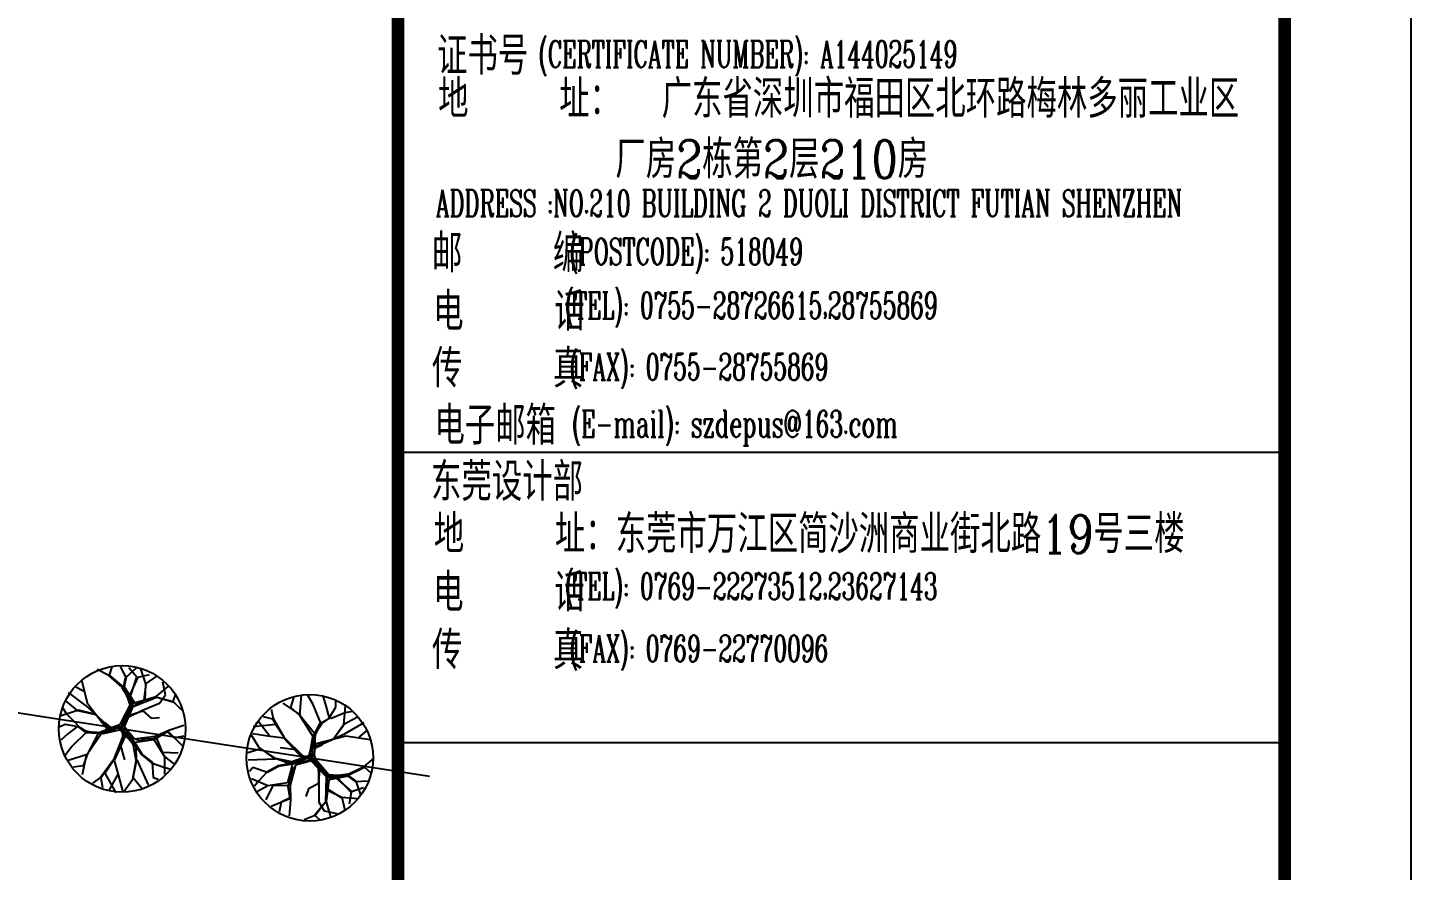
# Model space of a CAD drawing. Extents: x 367348645 to 367600945, y 521264746 to 521442946.
# Drawn here: x 367568174 to 367600945, y 521402423 to 521422381 of the extents above; entities that cross this region are included whole.
import ezdxf

# ---------------------------------------------------------------- set-up
doc = ezdxf.new("R2010")
doc.units = 0
doc.header["$LTSCALE"] = 1000
doc.header["$MEASUREMENT"] = 0
for name, color, linetype in [('0-图框', 4, 'Continuous'), ('PUB_TITLE', 4, 'Continuous'), ('TREE', 74, 'Continuous')]:
    doc.layers.add(name, color=color, linetype=linetype)
doc.styles.add('chc-图签单线文字', font='romanc.shx', dxfattribs={"bigfont": 'hztxt.shx'})

# ---------------------------------------------------------------- blocks, each defined once
blk = doc.blocks.new('$植物$00000094')
for p, q in [((-203, 770, 0), (-390, 970, 0)), ((-176, 850, 0), (-203, 1050, 0)), ((-176, 850, 0), (38, 1064, 0)), ((-42, 970, 0), (-96, 1064, 0)), ((52, 770, 0), (-42, 970, 0)), ((38, 770, 0), (212, 970, 0)), ((212, 970, 0), (172, 1050, 0)), ((199, 556, 0), (359, 997, 0)), ((453, 716, 0), (480, 957, 0)), ((-524, 743, 0), (-671, 837, 0)), ((-524, 583, 0), (-524, 930, 0)), ((-510, 569, 0), (-524, 743, 0)), ((-310, 516, 0), (-203, 770, 0)), ((-256, 516, 0), (-176, 850, 0)), ((65, 556, 0), (38, 770, 0)), ((78, 556, 0), (52, 770, 0)), ((199, 543, 0), (453, 716, 0)), ((225, 569, 0), (493, 743, 0)), ((493, 743, 0), (734, 783, 0)), ((613, 529, 0), (747, 756, 0)), ((-952, 302, 0), (-952, 489, 0)), ((-551, 583, 0), (-791, 703, 0)), ((-310, 489, 0), (-551, 583, 0)), ((-283, 529, 0), (-524, 583, 0)), ((-243, 489, 0), (-310, 516, 0)), ((-29, 275, 0), (-310, 489, 0)), ((-2, 329, 0), (-256, 516, 0)), ((-176, 409, 0), (-243, 489, 0)), ((11, 315, 0), (65, 556, 0)), ((25, 289, 0), (78, 556, 0)), ((52, 315, 0), (225, 569, 0)), ((52, 382, 0), (199, 543, 0)), ((480, 289, 0), (613, 529, 0)), ((613, 503, 0), (894, 583, 0)), ((747, 329, 0), (854, 703, 0)), ((854, 342, 0), (948, 476, 0)), ((-952, 289, 0), (-1059, 235, 0)), ((-805, 35, 0), (-952, 302, 0)), ((-805, 35, 0), (-952, 289, 0)), ((-484, 222, 0), (-591, 315, 0)), ((-122, 382, 0), (-176, 409, 0)), ((-69, 355, 0), (-122, 382, 0)), ((-42, 289, 0), (-69, 355, 0)), ((-56, -5, 0), (-29, 275, 0)), ((-42, 8, 0), (11, 315, 0)), ((0, 2, 0), (52, 315, 0)), ((0, 2, 0), (25, 289, 0)), ((25, 115, 0), (480, 289, 0)), ((38, -45, 0), (52, 382, 0)), ((52, 88, 0), (480, 275, 0)), ((212, 168, 0), (346, 409, 0)), ((480, 275, 0), (854, 342, 0)), ((480, 275, 0), (854, 329, 0)), ((493, 275, 0), (747, 329, 0)), ((854, 329, 0), (1015, 302, 0)), ((-805, 21, 0), (-1072, 48, 0)), ((-938, 115, 0), (-1059, -72, 0)), ((-765, 142, 0), (-938, 115, 0)), ((-403, -139, 0), (-805, 35, 0)), ((-443, -179, 0), (-805, 21, 0)), ((-470, 21, 0), (-765, 142, 0)), ((-470, 35, 0), (-484, 222, 0)), ((-270, -72, 0), (-470, 35, 0)), ((-203, -72, 0), (-470, 21, 0)), ((-42, 8, 0), (-403, -139, 0)), ((92, 115, 0), (-15, -19, 0)), ((-15, 35, 0), (346, -233, 0)), ((-15, 21, 0), (292, -166, 0)), ((-2, -45, 0), (52, 88, 0)), ((734, -126, 0), (1042, 75, 0)), ((-831, -259, 0), (-1059, -219, 0)), ((-631, -72, 0), (-831, -259, 0)), ((-617, -86, 0), (-831, -246, 0)), ((-430, -139, 0), (-617, -86, 0)), ((-470, -166, 0), (-537, -500, 0)), ((-377, -166, 0), (-510, -446, 0)), ((-390, -139, 0), (-497, -460, 0)), ((-417, -152, 0), (-497, -406, 0)), ((-457, -192, 0), (-497, -313, 0)), ((-430, -206, 0), (-497, -500, 0)), ((-350, -152, 0), (-457, -192, 0)), ((-15, -5, 0), (-443, -179, 0)), ((-29, -72, 0), (-430, -206, 0)), ((-42, -32, 0), (-377, -166, 0)), ((-29, -59, 0), (-350, -152, 0)), ((25, -86, 0), (-270, -72, 0)), ((-29, -32, 0), (-203, -72, 0)), ((-56, -5, 0), (292, -192, 0)), ((-15, -59, 0), (185, -192, 0)), ((-2, -86, 0), (359, -246, 0)), ((118, -126, 0), (132, -286, 0)), ((185, -192, 0), (118, -714, 0)), ((132, -126, 0), (159, -714, 0)), ((145, -139, 0), (145, -487, 0)), ((292, -166, 0), (480, -380, 0)), ((292, -192, 0), (466, -393, 0)), ((306, -192, 0), (734, -112, 0)), ((346, -233, 0), (734, -112, 0)), ((734, -112, 0), (921, -19, 0)), ((734, -112, 0), (1055, -273, 0)), ((921, -19, 0), (1055, -126, 0)), ((-818, -433, 0), (-992, -326, 0)), ((-831, -259, 0), (-952, -500, 0)), ((-497, -313, 0), (-818, -433, 0)), ((-805, -446, 0), (-818, -660, 0)), ((-484, -286, 0), (-805, -446, 0)), ((-497, -460, 0), (-684, -580, 0)), ((-510, -446, 0), (-484, -807, 0)), ((359, -246, 0), (466, -406, 0)), ((466, -393, 0), (506, -567, 0)), ((480, -380, 0), (506, -553, 0)), ((480, -393, 0), (827, -393, 0)), ((827, -393, 0), (1015, -366, 0)), ((-684, -580, 0), (-912, -567, 0)), ((-671, -580, 0), (-738, -767, 0)), ((-537, -500, 0), (-658, -580, 0)), ((-524, -487, 0), (-497, -807, 0)), ((145, -487, 0), (319, -754, 0)), ((159, -513, 0), (306, -754, 0)), ((493, -580, 0), (493, -847, 0)), ((506, -553, 0), (640, -740, 0)), ((506, -567, 0), (720, -593, 0)), ((720, -593, 0), (881, -607, 0)), ((-497, -807, 0), (-631, -874, 0)), ((-484, -807, 0), (-417, -1021, 0)), ((118, -714, 0), (-96, -1075, 0)), ((11, -914, 0), (65, -1088, 0)), ((159, -714, 0), (212, -1088, 0)), ((306, -754, 0), (600, -901, 0)), ((319, -754, 0), (346, -1021, 0)), ((493, -847, 0), (466, -981, 0)), ((640, -740, 0), (747, -781, 0))]:
    blk.add_line(p, q)
blk.add_circle((0, 2, 0), 1086)

msp = doc.modelspace()

# ---------------------------------------------------------------- linework, layer by layer
for points in [[(367356144.58, 521439945.751), (367576944.58, 521439945.751), (367576944.58, 521267745.751), (367356144.58, 521267745.751), (367356144.58, 521439945.751)], [(367420424.073, 521439945.751), (367418293.752, 521433078.497), (367423645.752, 521428410.497), (367577687.949, 521404652.162)]]:
    msp.add_lwpolyline(points)
at = {"layer": '0-图框'}
for p, q in [((367576944.58, 521412330.057), (367597944.58, 521412330.057)), ((367597944.58, 521405444.521), (367576944.58, 521405444.521))]:
    msp.add_line(p, q, dxfattribs=at)
msp.add_lwpolyline([(367348644.58, 521264745.751), (367600944.58, 521264745.751), (367600944.58, 521442945.751), (367348644.58, 521442945.751)], close=True, dxfattribs=at)
at = {"layer": '0-图框', "const_width": 300}
msp.add_lwpolyline([(367356144.58, 521267745.751), (367597944.58, 521267745.751), (367597944.58, 521439945.751), (367356144.58, 521439945.751)], close=True, dxfattribs=at)
for points in [[(367576944.58, 521267745.751), (367576944.58, 521439945.752)], [(367576944.58, 521267745.751), (367576944.58, 521439945.751)]]:
    msp.add_lwpolyline(points, dxfattribs=at)
at = {"layer": 'PUB_TITLE', "color": 4}
msp.add_lwpolyline([(367348644.58, 521264745.751), (367600944.58, 521264745.751), (367600944.58, 521442945.751), (367348644.58, 521442945.751)], close=True, dxfattribs=at)
at = {"layer": 'PUB_TITLE', "color": 4, "const_width": 300}
msp.add_lwpolyline([(367356144.58, 521267745.751), (367597944.58, 521267745.751), (367597944.58, 521439945.751), (367356144.58, 521439945.751)], close=True, dxfattribs=at)

# ---------------------------------------------------------------- block references
at = {"layer": 'TREE', "xscale": 1.380810017685184, "yscale": 1.380810017685184, "zscale": 1.380810017685184}
for p, rotation in [((367570410.414, 521405774.596), 224.9299600207526), ((367574857.828, 521405088.66), 111.9541001617481)]:
    msp.add_blockref('$植物$00000094', p, dxfattribs=dict(at, rotation=rotation))

# ---------------------------------------------------------------- texts
at = {"layer": '0-图框', "style": 'chc-图签单线文字'}
for s, height, width, p in [('证书号', 900, 0.8, (367577870.851, 521421264.049)), ('(CERTIFICATE NUMBER): A144025149', 631.488, 0.6, (367580265.809, 521421441.091)), ('地    址：  广东省深圳市福田区北环路梅林多丽工业区 ', 900, 0.8, (367577896.04, 521420244.626)), ('厂房2栋第2层210房', 900, 0.8, (367582093.678, 521418813.615)), ('ADDRESS :NO.210 BUILDING 2 DUOLI DISTRICT FUTIAN SHENZHEN', 631.488, 0.6, (367577838.338, 521417904.745)), ('邮    编', 900, 0.8, (367577748.064, 521416585.398)), ('(POSTCODE): 518049 ', 631.488, 0.6, (367580995.613, 521416762.441)), ('(TEL): 0755-28726615,28755869', 631.488, 0.6, (367580890.292, 521415488.19)), ('电    话', 900, 0.8, (367577778.153, 521415205.92)), ('传    真', 900, 0.8, (367577748.057, 521413856.506)), ('(FAX): 0755-28755869', 631.488, 0.6, (367580995.605, 521414033.548)), ('电子邮箱', 900, 0.8, (367577808.241, 521412507.091)), ('(E-mail): szdepus@163.com', 631.488, 0.6, (367581055.79, 521412684.134)), ('东莞设计部', 900, 0.8, (367577727.231, 521411174.137)), ('地    址：东莞市万江区简沙洲商业街北路19号三楼', 900, 0.8, (367577793.201, 521409936.294)), ('电    话', 900, 0.8, (367577778.153, 521408553.133)), ('(TEL): 0769-22273512,23627143', 631.488, 0.6, (367580890.292, 521408835.403)), ('传    真', 900, 0.8, (367577748.057, 521407186.011)), ('(FAX): 0769-22770096', 631.488, 0.6, (367580995.605, 521407363.053))]:
    msp.add_text(s, height=height, dxfattribs=dict(at, width=width)).set_placement(p)

doc.saveas('drawing.dxf')
